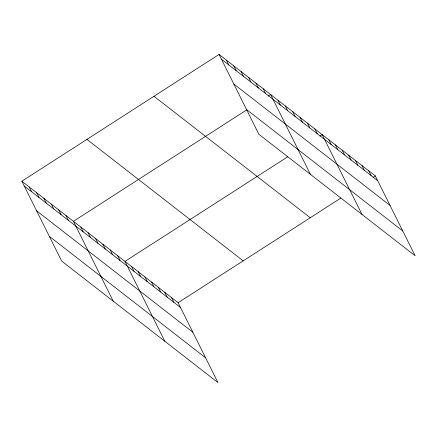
<?xml version="1.0" encoding="UTF-8"?>
<svg xmlns="http://www.w3.org/2000/svg" width="437" height="437" viewBox="0 0 437 437"><rect width="100%" height="100%" fill="white"/><g stroke="black" fill="none" stroke-linecap="round" stroke-linejoin="round"><path stroke-width="0.66" d="M21.85 181.218L178.121 302.694L217.943 382.566L61.672 261.091L21.85 181.218L219.057 54.434L375.328 175.909L415.15 255.782L258.879 134.306L219.057 54.434M246.861 109.802L73.421 221.308L113.243 301.175M268.362 95.976L270.629 94.523L310.45 174.39M287.677 156.801L124.987 261.392L164.809 341.264M319.933 136.065L322.195 134.607L362.016 214.48M178.121 302.694L340.805 198.103M373.061 177.367L375.328 175.909M221.444 59.224L377.715 180.7M233.8 84.002L390.066 205.477M246.528 109.529L402.794 231.004M153.977 96.271L310.248 217.752M86.93 139.381L243.196 260.856M24.237 186.009L180.508 307.484M36.593 210.781L192.859 332.262M49.321 236.313L205.587 357.788M368.686 170.747L371.073 175.537M362.044 165.585L364.431 170.375M355.401 160.423L357.788 165.213M348.764 155.261L351.151 160.046M342.122 150.099L344.509 154.884M335.479 144.937L337.867 149.722M328.837 139.769L331.224 144.56M314.831 128.882L317.218 133.673M307.462 123.158L309.849 127.943M300.093 117.427L302.48 122.218M292.73 111.703L295.117 116.488M285.361 105.972L287.748 110.763M277.992 100.248L280.379 105.038M263.26 88.793L265.647 93.584M255.891 83.068L258.278 87.859M248.527 77.344L250.914 82.129M241.158 71.613L243.546 76.404M233.79 65.889L236.177 70.674M226.426 60.164L228.813 64.949M171.479 297.531L173.866 302.322M164.836 292.369L167.224 297.155M158.194 287.207L160.581 291.992M151.552 282.045L153.944 286.83M144.915 276.883L147.302 281.668M138.272 271.716L140.659 276.506M131.63 266.554L134.017 271.344M117.619 255.667L120.011 260.452M110.255 249.937L112.642 254.727M102.886 244.212L105.273 249.003M95.523 238.487L97.91 243.272M88.154 232.757L90.541 237.548M80.785 227.032L83.172 231.823M66.053 215.578L68.44 220.368M58.684 209.853L61.071 214.638M51.32 204.123L53.707 208.913M43.951 198.398L46.338 203.189M36.582 192.673L38.969 197.458M29.219 186.943L31.606 191.734"/></g></svg>
